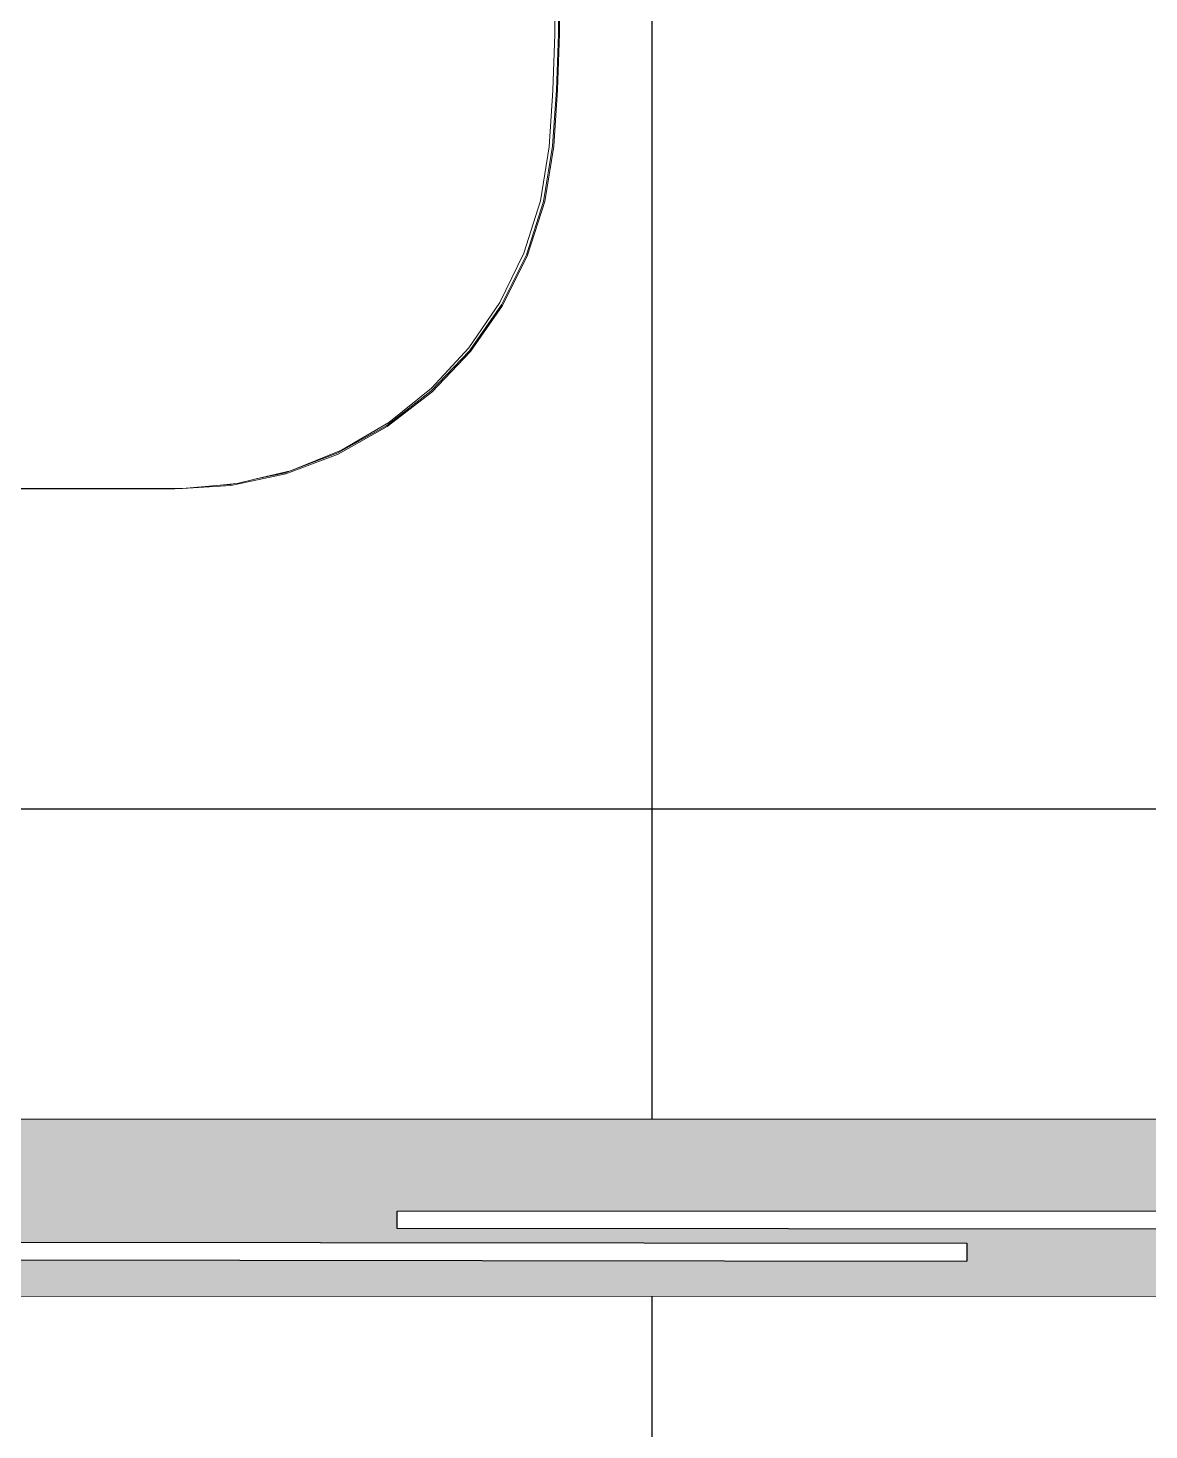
# Model space of a CAD drawing. Header units: centimetres. Extents: x -48696 to 156237, y -5617 to 29024.
# Drawn here: x -13043.5 to -12999.3, y 14388.3 to 14443.6 of the extents above; entities that cross this region are included whole.
import ezdxf

# ---------------------------------------------------------------- set-up
doc = ezdxf.new("R2010")
doc.units = ezdxf.units.CM
for name, color, linetype in [('Hachuria - Moveis', 1, 'Continuous'), ('Piso', 55, 'Continuous'), ('PN010', 1, 'Continuous')]:
    doc.layers.add(name, color=color, linetype=linetype)
for name, color, linetype, lineweight in [('Moveis', 1, 'Continuous', 9), ('Parede Baixa', 5, 'Continuous', 50), ('Pisos', 55, 'Continuous', 5), ('Pisos Externos', 15, 'Continuous', 9)]:
    doc.layers.add(name, color=color, linetype=linetype, lineweight=lineweight)

# ---------------------------------------------------------------- blocks, each defined once
blk = doc.blocks.new('u')
at = {"layer": 'Moveis', "invisible_edges": 3}
for points in [[(12556.061, 3322.426), (12633.549, 3335.554), (12556.095, 3322.404)], [(12556.061, 3322.426), (12633.549, 3335.554), (12556.095, 3322.404)], [(12556.061, 3322.426), (12633.549, 3335.554), (12556.095, 3322.404)], [(12556.061, 3322.426), (12633.549, 3335.554), (12556.095, 3322.404)], [(12556.061, 3322.426), (12633.549, 3335.554), (12556.095, 3322.404)], [(12556.095, 3322.404), (12633.549, 3335.554), (12556.232, 3322.311)], [(12556.095, 3322.404), (12633.549, 3335.554), (12556.232, 3322.311)], [(12556.095, 3322.404), (12633.549, 3335.554), (12556.232, 3322.311)], [(12556.095, 3322.404), (12633.549, 3335.554), (12556.232, 3322.311)], [(12556.095, 3322.404), (12633.549, 3335.554), (12556.232, 3322.311)], [(12556.232, 3322.311), (12633.549, 3335.554), (12556.257, 3322.282)], [(12556.232, 3322.311), (12633.549, 3335.554), (12556.257, 3322.282)], [(12556.232, 3322.311), (12633.549, 3335.554), (12556.257, 3322.282)], [(12556.232, 3322.311), (12633.549, 3335.554), (12556.257, 3322.282)], [(12556.232, 3322.311), (12633.549, 3335.554), (12556.257, 3322.282)], [(12556.257, 3322.282), (12633.549, 3335.554), (12556.359, 3322.193)], [(12556.257, 3322.282), (12633.549, 3335.554), (12556.359, 3322.193)], [(12556.257, 3322.282), (12633.549, 3335.554), (12556.359, 3322.193)], [(12556.257, 3322.282), (12633.549, 3335.554), (12556.359, 3322.193)], [(12556.257, 3322.282), (12633.549, 3335.554), (12556.359, 3322.193)], [(12556.359, 3322.193), (12633.549, 3335.554), (12556.382, 3322.167)], [(12556.359, 3322.193), (12633.549, 3335.554), (12556.382, 3322.167)], [(12556.359, 3322.193), (12633.549, 3335.554), (12556.382, 3322.167)], [(12556.359, 3322.193), (12633.549, 3335.554), (12556.382, 3322.167)], [(12556.359, 3322.193), (12633.549, 3335.554), (12556.382, 3322.167)], [(12556.382, 3322.167), (12633.549, 3335.554), (12556.494, 3322.031)], [(12556.382, 3322.167), (12633.549, 3335.554), (12556.494, 3322.031)], [(12556.382, 3322.167), (12633.549, 3335.554), (12556.494, 3322.031)], [(12556.382, 3322.167), (12633.549, 3335.554), (12556.494, 3322.031)], [(12556.382, 3322.167), (12633.549, 3335.554), (12556.494, 3322.031)], [(12556.494, 3322.031), (12633.549, 3335.554), (12556.593, 3321.876)], [(12556.494, 3322.031), (12633.549, 3335.554), (12556.593, 3321.876)], [(12556.494, 3322.031), (12633.549, 3335.554), (12556.593, 3321.876)], [(12556.494, 3322.031), (12633.549, 3335.554), (12556.593, 3321.876)], [(12556.494, 3322.031), (12633.549, 3335.554), (12556.593, 3321.876)], [(12556.593, 3321.876), (12633.549, 3335.554), (12556.603, 3321.851)], [(12556.593, 3321.876), (12633.549, 3335.554), (12556.603, 3321.851)], [(12556.593, 3321.876), (12633.549, 3335.554), (12556.603, 3321.851)], [(12556.593, 3321.876), (12633.549, 3335.554), (12556.603, 3321.851)], [(12556.593, 3321.876), (12633.549, 3335.554), (12556.603, 3321.851)], [(12556.603, 3321.851), (12633.549, 3335.554), (12556.676, 3321.704)], [(12556.603, 3321.851), (12633.549, 3335.554), (12556.676, 3321.704)], [(12556.603, 3321.851), (12633.549, 3335.554), (12556.676, 3321.704)], [(12556.603, 3321.851), (12633.549, 3335.554), (12556.676, 3321.704)], [(12556.603, 3321.851), (12633.549, 3335.554), (12556.676, 3321.704)], [(12556.676, 3321.704), (12633.549, 3335.554), (12556.684, 3321.683)], [(12556.676, 3321.704), (12633.549, 3335.554), (12556.684, 3321.683)], [(12556.676, 3321.704), (12633.549, 3335.554), (12556.684, 3321.683)], [(12556.676, 3321.704), (12633.549, 3335.554), (12556.684, 3321.683)], [(12556.676, 3321.704), (12633.549, 3335.554), (12556.684, 3321.683)], [(12556.684, 3321.683), (12633.549, 3335.554), (12556.748, 3321.503)], [(12556.684, 3321.683), (12633.549, 3335.554), (12556.748, 3321.503)], [(12556.684, 3321.683), (12633.549, 3335.554), (12556.748, 3321.503)], [(12556.684, 3321.683), (12633.549, 3335.554), (12556.748, 3321.503)], [(12556.684, 3321.683), (12633.549, 3335.554), (12556.748, 3321.503)], [(12556.748, 3321.503), (12633.549, 3335.554), (12556.795, 3321.312)], [(12556.748, 3321.503), (12633.549, 3335.554), (12556.795, 3321.312)], [(12556.748, 3321.503), (12633.549, 3335.554), (12556.795, 3321.312)], [(12556.748, 3321.503), (12633.549, 3335.554), (12556.795, 3321.312)], [(12556.748, 3321.503), (12633.549, 3335.554), (12556.795, 3321.312)], [(12556.795, 3321.312), (12633.549, 3335.554), (12556.824, 3321.114)], [(12556.795, 3321.312), (12633.549, 3335.554), (12556.824, 3321.114)], [(12556.795, 3321.312), (12633.549, 3335.554), (12556.824, 3321.114)], [(12556.795, 3321.312), (12633.549, 3335.554), (12556.824, 3321.114)], [(12556.795, 3321.312), (12633.549, 3335.554), (12556.824, 3321.114)], [(12556.824, 3321.114), (12633.549, 3335.554), (12556.833, 3320.923)], [(12556.824, 3321.114), (12633.549, 3335.554), (12556.833, 3320.923)], [(12556.824, 3321.114), (12633.549, 3335.554), (12556.833, 3320.923)], [(12556.824, 3321.114), (12633.549, 3335.554), (12556.833, 3320.923)], [(12556.824, 3321.114), (12633.549, 3335.554), (12556.833, 3320.923)], [(12556.833, 3320.923), (12633.549, 3335.554), (12556.833, 3308.185)], [(12556.833, 3320.923), (12633.549, 3335.554), (12556.833, 3308.185)], [(12556.833, 3320.923), (12633.549, 3335.554), (12556.833, 3308.185)], [(12556.833, 3320.923), (12633.549, 3335.554), (12556.833, 3308.185)], [(12556.833, 3320.923), (12633.549, 3335.554), (12556.833, 3308.185)]]:
    blk.add_3dface(points, dxfattribs=at)

msp = doc.modelspace()

# ---------------------------------------------------------------- hatches: boundary and pattern name
at = {"layer": 'Piso'}
h = msp.add_hatch(dxfattribs=at)
h.set_pattern_fill('ANSI37', color=256, scale=13.333333, angle=45)
h.set_pattern_definition([(90, (5480.73, -3367.213), (-42.33333, 2e-14), []), (180, (5480.73, -3367.213), (-2e-14, -42.33333), [])])
h.paths.add_polyline_path([(-12937.99445, 14313.57475), (-13087.78039, 14313.52818), (-13087.75893, 14339.12057), (-13086.06218, 14339.03706), (-13086.21793, 14345.88526), (-13083.58652, 14345.88526), (-13076.83896, 14346.39357), (-13076.83896, 14347.52057), (-13048.61262, 14347.52057), (-13048.61262, 14334.9489), (-13017.93074, 14334.9489), (-13017.93074, 14365.69224), (-13048.61262, 14365.69224), (-13048.61262, 14353.12057), (-13076.83896, 14353.12057), (-13076.83896, 14354.24757), (-13080.84877, 14354.24757), (-13083.58652, 14354.75588), (-13086.21793, 14354.75588), (-13086.26036, 14361.5593), (-13087.75238, 14361.56017), (-13087.79683, 14393.54395), (-12937.94779, 14393.57476)])
h.paths.add_polyline_path([(-12937.94371, 14400.57476), (-13087.72964, 14400.54397), (-13087.72964, 14403.52722), (-13083.4999, 14403.52722), (-13083.4999, 14405.32683), (-13082.50635, 14405.62652), (-13082.23122, 14423.36513), (-13084.60047, 14423.40188), (-13085.80529, 14421.30052), (-13084.31367, 14420.4453), (-13083.4999, 14407.79389), (-13087.72541, 14407.79636), (-13087.70718, 14439.04928), (-13084.26459, 14439.04928), (-13084.26459, 14440.89998), (-13082.40115, 14440.89998), (-13082.40115, 14442.80677), (-13080.36586, 14442.80677), (-13080.36586, 14425.43759), (-13021.14763, 14426.13282), (-13021.14763, 14446.86308), (-13023.69233, 14463.57722), (-13041.17218, 14467.13162), (-13080.36586, 14464.44261), (-13080.36586, 14447.07343), (-13082.5025, 14447.07343), (-13082.5025, 14448.97043), (-13084.42469, 14449.19548), (-13084.51767, 14450.72475), (-13087.70037, 14450.72475), (-13087.68078, 14465.72113), (-13086.67623, 14465.11919), (-13085.24137, 14465.11919), (-13085.53098, 14466.6844), (-13082.71596, 14466.67068), (-13082.72939, 14463.91475), (-13081.33711, 14464.11318), (-13081.10084, 14466.51247), (-13080.67037, 14466.65959), (-13080.11105, 14470.90493), (-13077.61769, 14471.48413), (-13077.61769, 14476.85671), (-13077.61769, 14477.85959), (-13037.68454, 14477.85959), (-13037.64154, 14551.58544), (-13032.33398, 14551.58544), (-13032.33398, 14556.58544), (-12950.33295, 14556.77376), (-12950.32565, 14553.59765), (-12953.32565, 14553.59076), (-12953.15915, 14481.09095), (-12956.65914, 14481.08291), (-12956.6063, 14484.36317), (-12962.3686, 14483.8856), (-12962.3686, 14477.61076), (-12956.94332, 14474.61595), (-12956.29042, 14478.58375), (-12953.1534, 14478.58375), (-12953.14423, 14474.59097), (-12950.14423, 14474.59786), (-12950.15342, 14478.59785), (-12946.65343, 14478.60588), (-12946.64621, 14475.46396), (-12942.64466, 14475.46396), (-12941.08587, 14478.07029), (-12941.08587, 14481.72332), (-12942.7351, 14484.28189), (-12947.08174, 14484.28189), (-12946.65917, 14481.10588), (-12950.15916, 14481.09784), (-12950.32106, 14551.59765), (-12940.32108, 14551.59971), (-12940.32149, 14553.59702), (-12937.85446, 14553.60538)])
at = {"layer": 'Pisos Externos'}
h = msp.add_hatch(dxfattribs=at)
h.set_pattern_fill('AR-SAND', color=256, scale=0.05, angle=135)
h.set_pattern_definition([(172.5, (2772.1942, 2662.283), (-1.67376745, -1.78690674), [0, -1.9304, 0, -2.159, 0, -2.06375]), (142.5, (2772.1942, 2662.283), (-4.12366426, -0.94505464), [0, -1.0414, 0, -1.7399, 0, -0.66675]), (102.5, (2773.2988, 2661.1784), (-2.80166156, 2.79149913), [0, -0.635, 0, -2.286, 0, -2.9845]), (92.5, (2773.2988, 2661.1784), (-3.4877539, 1.91140555), [0, -0.3175, 0, -1.4986, 0, -1.7145])])
h.paths.add_polyline_path([(-12937.94371, 14400.57476), (-13087.72964, 14400.54397), (-13087.7318, 14396.84082), (-13087.40702, 14396.84064), (-13087.40749, 14396.04067), (-13085.97394, 14396.03983), (-13085.97377, 14396.33307), (-13085.88027, 14396.33301), (-13085.76287, 14396.33294), (-13085.70363, 14396.33291), (-13085.58456, 14396.33284), (-13085.4781, 14396.33278), (-13085.44514, 14396.33276), (-13085.4335, 14396.33275), (-13085.43367, 14396.03952), (-13083.57997, 14396.03844), (-13083.5798, 14396.33167), (-13083.56815, 14396.33166), (-13083.53519, 14396.33164), (-13083.4863, 14396.33162), (-13083.36889, 14396.33155), (-13083.30966, 14396.33151), (-13083.19059, 14396.33144), (-13083.08413, 14396.33138), (-13083.05117, 14396.33136), (-13083.03952, 14396.33136), (-13083.03969, 14396.03812), (-13081.51435, 14396.03723), (-13081.51452, 14395.744), (-13006.48296, 14395.65647), (-13006.48378, 14394.95281), (-13081.51493, 14395.04034), (-13082.71192, 14395.04104), (-13082.71209, 14394.7477), (-13082.73248, 14394.74772), (-13082.88738, 14394.74781), (-13083.01134, 14394.74788), (-13083.15568, 14394.74796), (-13083.31058, 14394.74805), (-13083.46549, 14394.74814), (-13083.60983, 14394.74823), (-13083.73378, 14394.7483), (-13083.82889, 14394.74836), (-13083.88868, 14394.74839), (-13083.90908, 14394.7484), (-13083.90891, 14395.04173), (-13085.10589, 14395.04243), (-13085.10606, 14394.7491), (-13085.18625, 14394.74915), (-13085.28136, 14394.7492), (-13085.40531, 14394.74927), (-13085.54966, 14394.74936), (-13085.70456, 14394.74945), (-13085.85946, 14394.74954), (-13086.0038, 14394.74962), (-13086.12776, 14394.7497), (-13086.22287, 14394.74975), (-13086.28266, 14394.74979), (-13086.30305, 14394.7498), (-13086.30288, 14395.04313), (-13087.73285, 14395.04397), (-13087.73372, 14393.54396), (-12937.94779, 14393.57476)])
h.paths.add_polyline_path([(-12951.64483, 14396.88694), (-12951.64444, 14397.54896), (-12951.64366, 14398.8823), (-12950.977, 14398.88191), (-12950.97777, 14397.54857), (-12950.97816, 14396.88664), (-12947.70144, 14396.88512), (-12947.70229, 14396.15155), (-12950.97859, 14396.15537), (-12950.97896, 14395.51149), (-12950.97974, 14394.17815), (-12951.64641, 14394.17854), (-12951.64563, 14395.51188), (-12951.64525, 14396.15615), (-13028.98229, 14396.24636), (-13028.9815, 14396.9227)], flags=16)

# ---------------------------------------------------------------- linework, layer by layer
at = {"layer": 'Hachuria - Moveis'}
for p, q in [((-12947.70144, 14396.88512), (-13028.96603, 14396.92269)), ((-13081.51452, 14395.744), (-13006.48296, 14395.65647)), ((-12947.70229, 14396.15155), (-13028.96682, 14396.24634)), ((-13006.48296, 14395.65647), (-13006.48378, 14394.95281)), ((-13081.51493, 14395.04034), (-13006.48378, 14394.95281))]:
    msp.add_line(p, q, dxfattribs=at)
at = {"layer": 'Moveis'}
for p, q in [((-13022.7485, 14443.38565), (-13022.7485, 14446.44492)), ((-13022.6089, 14446.46974), (-13022.6089, 14443.41046)), ((-13022.56204, 14443.40966), (-13022.55253, 14444.52163)), ((-13022.8245, 14441.16462), (-13022.7485, 14443.38565)), ((-13022.6089, 14443.41046), (-13022.6849, 14441.18943)), ((-13022.63809, 14441.18703), (-13022.56204, 14443.40966)), ((-13022.8245, 14441.16462), (-13022.97642, 14438.94748)), ((-13022.6849, 14441.18943), (-13022.83682, 14438.9723)), ((-13022.79012, 14438.96829), (-13022.63809, 14441.18703)), ((-13023.31948, 14436.80842), (-13022.97642, 14438.94748)), ((-13023.19023, 14436.78979), (-13022.83682, 14438.9723)), ((-13023.14465, 14436.77888), (-13022.79012, 14438.96829)), ((-13023.31948, 14436.80842), (-13023.97217, 14434.74268)), ((-13023.19023, 14436.78979), (-13023.86592, 14434.68463)), ((-13023.82246, 14434.66706), (-13023.14465, 14436.77888)), ((-13023.97217, 14434.74268), (-13024.92043, 14432.79484)), ((-13024.84869, 14432.70412), (-13023.86592, 14434.68463)), ((-13024.80833, 14432.68029), (-13023.82246, 14434.66706)), ((-13026.14378, 14431.00691), (-13024.92043, 14432.79484)), ((-13026.11647, 14430.89277), (-13024.84869, 14432.70412)), ((-13026.0801, 14430.8632), (-13024.80833, 14432.68029)), ((-13026.11647, 14430.89277), (-13027.64076, 14429.29127)), ((-13026.14378, 14431.00691), (-13027.61585, 14429.41747)), ((-13027.6092, 14429.25663), (-13026.0801, 14430.8632)), ((-13029.38732, 14427.93562), (-13027.64076, 14429.29127)), ((-13029.36126, 14427.89667), (-13027.6092, 14429.25663)), ((-13029.30486, 14428.06082), (-13027.61585, 14429.41747)), ((-13029.38732, 14427.93562), (-13031.3169, 14426.85628)), ((-13031.29692, 14426.81388), (-13029.36126, 14427.89667)), ((-13029.30486, 14428.06082), (-13031.17439, 14426.96621)), ((-13033.37269, 14426.0326), (-13031.29692, 14426.81388)), ((-13031.17439, 14426.96621), (-13033.18409, 14426.15727)), ((-13033.18409, 14426.15727), (-13031.3169, 14426.85628)), ((-13034.54099, 14425.83144), (-13033.18409, 14426.15727)), ((-13033.38614, 14426.0775), (-13033.18409, 14426.15727)), ((-13035.45397, 14425.63692), (-13035.95449, 14425.59244)), ((-13035.54854, 14425.61677), (-13035.95449, 14425.59244)), ((-13035.54854, 14425.61677), (-13035.45397, 14425.63692)), ((-13035.54192, 14425.57037), (-13033.37269, 14426.0326)), ((-13035.29061, 14425.65144), (-13035.45397, 14425.63692)), ((-13035.29061, 14425.65144), (-13034.54099, 14425.83144)), ((-13034.54099, 14425.83144), (-13033.38614, 14426.0775)), ((-13037.75587, 14425.43759), (-13080.36586, 14425.43759)), ((-13037.4485, 14425.45965), (-13071.20254, 14425.45965)), ((-13037.75587, 14425.43759), (-13037.4485, 14425.45965)), ((-13035.95449, 14425.59244), (-13037.4485, 14425.45965)), ((-13037.4485, 14425.45965), (-13035.54192, 14425.57037))]:
    msp.add_line(p, q, dxfattribs=at)
for points, invisible_edges in [([(-13037.4485, 14464.37093), (-13037.4485, 14464.37093), (-13071.4512, 14425.64551), (-13071.5845, 14464.37093)], 6), ([(-13037.4485, 14425.45965), (-13037.4485, 14425.45965), (-13071.20254, 14425.45965), (-13037.4485, 14464.37093)], 13), ([(-13035.29061, 14464.17913), (-13035.29061, 14464.17913), (-13037.4485, 14425.45965), (-13037.4485, 14464.37093)], 6), ([(-13035.95449, 14425.59244), (-13035.95449, 14425.59244), (-13037.4485, 14425.45965), (-13035.29061, 14464.17913)], 13), ([(-13035.45397, 14425.63692), (-13035.45397, 14425.63692), (-13035.95449, 14425.59244), (-13035.29061, 14464.17913)], 13), ([(-13035.29061, 14425.65144), (-13035.29061, 14425.65144), (-13035.45397, 14425.63692), (-13035.29061, 14464.17913)], 13), ([(-13033.18409, 14463.67331), (-13033.18409, 14463.67331), (-13035.29061, 14425.65144), (-13035.29061, 14464.17913)], 6), ([(-13034.54099, 14425.83144), (-13034.54099, 14425.83144), (-13035.29061, 14425.65144), (-13033.18409, 14463.67331)], 13), ([(-13033.18409, 14426.15727), (-13033.18409, 14426.15727), (-13034.54099, 14425.83144), (-13033.18409, 14463.67331)], 13), ([(-13031.17439, 14462.86436), (-13031.17439, 14462.86436), (-13033.18409, 14426.15727), (-13033.18409, 14463.67331)], 6), ([(-13031.17439, 14426.96621), (-13031.17439, 14426.96621), (-13033.18409, 14426.15727), (-13031.17439, 14462.86436)], 13), ([(-13029.30486, 14461.76976), (-13029.30486, 14461.76976), (-13031.17439, 14426.96621), (-13031.17439, 14462.86436)], 6), ([(-13029.30486, 14428.06082), (-13029.30486, 14428.06082), (-13031.17439, 14426.96621), (-13029.30486, 14461.76976)], 13), ([(-13027.61585, 14460.4131), (-13027.61585, 14460.4131), (-13029.30486, 14428.06082), (-13029.30486, 14461.76976)], 6), ([(-13027.61585, 14429.41747), (-13027.61585, 14429.41747), (-13029.30486, 14428.06082), (-13027.61585, 14460.4131)], 13), ([(-13026.14378, 14458.82366), (-13026.14378, 14458.82366), (-13027.61585, 14429.41747), (-13027.61585, 14460.4131)], 6), ([(-13026.14378, 14431.00691), (-13026.14378, 14431.00691), (-13027.61585, 14429.41747), (-13026.14378, 14458.82366)], 13), ([(-13024.92043, 14457.03574), (-13024.92043, 14457.03574), (-13026.14378, 14431.00691), (-13026.14378, 14458.82366)], 6), ([(-13024.92043, 14432.79484), (-13024.92043, 14432.79484), (-13026.14378, 14431.00691), (-13024.92043, 14457.03574)], 13), ([(-13023.97217, 14455.08789), (-13023.97217, 14455.08789), (-13024.92043, 14432.79484), (-13024.92043, 14457.03574)], 6), ([(-13023.97217, 14434.74268), (-13023.97217, 14434.74268), (-13024.92043, 14432.79484), (-13023.97217, 14455.08789)], 13), ([(-13023.31948, 14453.02216), (-13023.31948, 14453.02216), (-13023.97217, 14434.74268), (-13023.97217, 14455.08789)], 6), ([(-13023.31948, 14436.80842), (-13023.31948, 14436.80842), (-13023.97217, 14434.74268), (-13023.31948, 14453.02216)], 13), ([(-13022.97642, 14450.88309), (-13022.97642, 14450.88309), (-13023.31948, 14436.80842), (-13023.31948, 14453.02216)], 6), ([(-13022.97642, 14438.94748), (-13022.97642, 14438.94748), (-13023.31948, 14436.80842), (-13022.97642, 14450.88309)], 13), ([(-13022.8245, 14448.66596), (-13022.8245, 14448.66596), (-13022.97642, 14438.94748), (-13022.97642, 14450.88309)], 6), ([(-13022.8245, 14441.16462), (-13022.8245, 14441.16462), (-13022.97642, 14438.94748), (-13022.8245, 14448.66596)], 13), ([(-13022.7485, 14443.38565), (-13022.7485, 14443.38565), (-13022.8245, 14441.16462), (-13022.8245, 14448.66596)], 13), ([(-13022.7485, 14446.44492), (-13022.7485, 14446.44492), (-13022.7485, 14443.38565), (-13022.8245, 14448.66596)], 4), ([(-13022.6089, 14446.46974), (-13022.6089, 14446.46974), (-13022.6849, 14441.18943), (-13022.6849, 14448.69077)], 6), ([(-13022.7485, 14446.44492), (-13022.7485, 14446.44492), (-13022.6849, 14441.18943), (-13022.7485, 14443.38565)], 6), ([(-13022.6089, 14443.41046), (-13022.6089, 14443.41046), (-13022.6849, 14441.18943), (-13022.6089, 14446.46974)], 4), ([(-13022.6089, 14443.41046), (-13022.6089, 14443.41046), (-13022.6089, 14446.46974), (-13022.56204, 14446.47054)], 13), ([(-13022.55253, 14444.52163), (-13022.55253, 14444.52163), (-13022.56204, 14443.40966), (-13022.56204, 14446.47054)], 4), ([(-13022.55253, 14444.52163), (-13022.55253, 14444.52163), (-13000.79253, 14390.95857), (-13022.56204, 14443.40966)], 6), ([(-13022.55253, 14444.52163), (-13022.55253, 14444.52163), (-13000.79253, 14390.95857), (-13022.56204, 14443.40966)], 6), ([(-13022.55253, 14444.52163), (-13022.55253, 14444.52163), (-13000.79253, 14390.95857), (-13022.56204, 14443.40966)], 6), ([(-13022.55253, 14444.52163), (-13022.55253, 14444.52163), (-13000.79253, 14390.95857), (-13022.56204, 14443.40966)], 6), ([(-13022.55253, 14444.52163), (-13022.55253, 14444.52163), (-13000.79253, 14390.95857), (-13022.56204, 14443.40966)], 6), ([(-13022.7485, 14443.38565), (-13022.7485, 14443.38565), (-13022.6849, 14441.18943), (-13022.8245, 14441.16462)], 6), ([(-13022.6089, 14443.41046), (-13022.6089, 14443.41046), (-13022.63809, 14441.18703), (-13022.6849, 14441.18943)], 6), ([(-13022.56204, 14443.40966), (-13022.56204, 14443.40966), (-13022.63809, 14441.18703), (-13022.6089, 14443.41046)], 13), ([(-13022.56204, 14443.40966), (-13022.56204, 14443.40966), (-13000.79253, 14390.95857), (-13022.63809, 14441.18703)], 6), ([(-13022.56204, 14443.40966), (-13022.56204, 14443.40966), (-13000.79253, 14390.95857), (-13022.63809, 14441.18703)], 6), ([(-13022.56204, 14443.40966), (-13022.56204, 14443.40966), (-13000.79253, 14390.95857), (-13022.63809, 14441.18703)], 6), ([(-13022.56204, 14443.40966), (-13022.56204, 14443.40966), (-13000.79253, 14390.95857), (-13022.63809, 14441.18703)], 6), ([(-13022.56204, 14443.40966), (-13022.56204, 14443.40966), (-13000.79253, 14390.95857), (-13022.63809, 14441.18703)], 6), ([(-13022.8245, 14441.16462), (-13022.8245, 14441.16462), (-13022.83682, 14438.9723), (-13022.97642, 14438.94748)], 6), ([(-13022.6849, 14441.18943), (-13022.6849, 14441.18943), (-13022.79012, 14438.96829), (-13022.83682, 14438.9723)], 6), ([(-13022.6849, 14441.18943), (-13022.6849, 14441.18943), (-13022.83682, 14438.9723), (-13022.8245, 14441.16462)], 13), ([(-13022.63809, 14441.18703), (-13022.63809, 14441.18703), (-13022.79012, 14438.96829), (-13022.6849, 14441.18943)], 13), ([(-13022.63809, 14441.18703), (-13022.63809, 14441.18703), (-13000.79253, 14390.95857), (-13022.79012, 14438.96829)], 6), ([(-13022.63809, 14441.18703), (-13022.63809, 14441.18703), (-13000.79253, 14390.95857), (-13022.79012, 14438.96829)], 6), ([(-13022.63809, 14441.18703), (-13022.63809, 14441.18703), (-13000.79253, 14390.95857), (-13022.79012, 14438.96829)], 6), ([(-13022.63809, 14441.18703), (-13022.63809, 14441.18703), (-13000.79253, 14390.95857), (-13022.79012, 14438.96829)], 6), ([(-13022.63809, 14441.18703), (-13022.63809, 14441.18703), (-13000.79253, 14390.95857), (-13022.79012, 14438.96829)], 6), ([(-13022.97642, 14438.94748), (-13022.97642, 14438.94748), (-13023.19023, 14436.78979), (-13023.31948, 14436.80842)], 6), ([(-13022.83682, 14438.9723), (-13022.83682, 14438.9723), (-13023.14465, 14436.77888), (-13023.19023, 14436.78979)], 6), ([(-13022.83682, 14438.9723), (-13022.83682, 14438.9723), (-13023.19023, 14436.78979), (-13022.97642, 14438.94748)], 13), ([(-13022.79012, 14438.96829), (-13022.79012, 14438.96829), (-13023.14465, 14436.77888), (-13022.83682, 14438.9723)], 13), ([(-13022.79012, 14438.96829), (-13022.79012, 14438.96829), (-13000.79253, 14390.95857), (-13023.14465, 14436.77888)], 6), ([(-13022.79012, 14438.96829), (-13022.79012, 14438.96829), (-13000.79253, 14390.95857), (-13023.14465, 14436.77888)], 6), ([(-13022.79012, 14438.96829), (-13022.79012, 14438.96829), (-13000.79253, 14390.95857), (-13023.14465, 14436.77888)], 6), ([(-13022.79012, 14438.96829), (-13022.79012, 14438.96829), (-13000.79253, 14390.95857), (-13023.14465, 14436.77888)], 6), ([(-13022.79012, 14438.96829), (-13022.79012, 14438.96829), (-13000.79253, 14390.95857), (-13023.14465, 14436.77888)], 6), ([(-13023.31948, 14436.80842), (-13023.31948, 14436.80842), (-13023.86592, 14434.68463), (-13023.97217, 14434.74268)], 6), ([(-13023.19023, 14436.78979), (-13023.19023, 14436.78979), (-13023.86592, 14434.68463), (-13023.31948, 14436.80842)], 13), ([(-13023.19023, 14436.78979), (-13023.19023, 14436.78979), (-13023.82246, 14434.66706), (-13023.86592, 14434.68463)], 6), ([(-13023.14465, 14436.77888), (-13023.14465, 14436.77888), (-13023.82246, 14434.66706), (-13023.19023, 14436.78979)], 13), ([(-13023.14465, 14436.77888), (-13023.14465, 14436.77888), (-13000.79253, 14390.95857), (-13023.82246, 14434.66706)], 6), ([(-13023.14465, 14436.77888), (-13023.14465, 14436.77888), (-13000.79253, 14390.95857), (-13023.82246, 14434.66706)], 6), ([(-13023.14465, 14436.77888), (-13023.14465, 14436.77888), (-13000.79253, 14390.95857), (-13023.82246, 14434.66706)], 6), ([(-13023.14465, 14436.77888), (-13023.14465, 14436.77888), (-13000.79253, 14390.95857), (-13023.82246, 14434.66706)], 6), ([(-13023.14465, 14436.77888), (-13023.14465, 14436.77888), (-13000.79253, 14390.95857), (-13023.82246, 14434.66706)], 6), ([(-13023.97217, 14434.74268), (-13023.97217, 14434.74268), (-13024.84869, 14432.70412), (-13024.92043, 14432.79484)], 6), ([(-13023.86592, 14434.68463), (-13023.86592, 14434.68463), (-13024.84869, 14432.70412), (-13023.97217, 14434.74268)], 13), ([(-13023.86592, 14434.68463), (-13023.86592, 14434.68463), (-13024.80833, 14432.68029), (-13024.84869, 14432.70412)], 6), ([(-13023.82246, 14434.66706), (-13023.82246, 14434.66706), (-13024.80833, 14432.68029), (-13023.86592, 14434.68463)], 13), ([(-13023.82246, 14434.66706), (-13023.82246, 14434.66706), (-13000.79253, 14390.95857), (-13024.80833, 14432.68029)], 6), ([(-13023.82246, 14434.66706), (-13023.82246, 14434.66706), (-13000.79253, 14390.95857), (-13024.80833, 14432.68029)], 6), ([(-13023.82246, 14434.66706), (-13023.82246, 14434.66706), (-13000.79253, 14390.95857), (-13024.80833, 14432.68029)], 6), ([(-13023.82246, 14434.66706), (-13023.82246, 14434.66706), (-13000.79253, 14390.95857), (-13024.80833, 14432.68029)], 6), ([(-13023.82246, 14434.66706), (-13023.82246, 14434.66706), (-13000.79253, 14390.95857), (-13024.80833, 14432.68029)], 6), ([(-13024.92043, 14432.79484), (-13024.92043, 14432.79484), (-13026.11647, 14430.89277), (-13026.14378, 14431.00691)], 6), ([(-13024.84869, 14432.70412), (-13024.84869, 14432.70412), (-13026.11647, 14430.89277), (-13024.92043, 14432.79484)], 13), ([(-13024.84869, 14432.70412), (-13024.84869, 14432.70412), (-13026.0801, 14430.8632), (-13026.11647, 14430.89277)], 6), ([(-13024.80833, 14432.68029), (-13024.80833, 14432.68029), (-13026.0801, 14430.8632), (-13024.84869, 14432.70412)], 13), ([(-13024.80833, 14432.68029), (-13024.80833, 14432.68029), (-13000.79253, 14390.95857), (-13026.0801, 14430.8632)], 6), ([(-13024.80833, 14432.68029), (-13024.80833, 14432.68029), (-13000.79253, 14390.95857), (-13026.0801, 14430.8632)], 6), ([(-13024.80833, 14432.68029), (-13024.80833, 14432.68029), (-13000.79253, 14390.95857), (-13026.0801, 14430.8632)], 6), ([(-13024.80833, 14432.68029), (-13024.80833, 14432.68029), (-13000.79253, 14390.95857), (-13026.0801, 14430.8632)], 6), ([(-13024.80833, 14432.68029), (-13024.80833, 14432.68029), (-13000.79253, 14390.95857), (-13026.0801, 14430.8632)], 6), ([(-13026.11647, 14430.89277), (-13026.11647, 14430.89277), (-13027.6092, 14429.25663), (-13027.64076, 14429.29127)], 6), ([(-13026.11647, 14430.89277), (-13026.11647, 14430.89277), (-13027.64076, 14429.29127), (-13027.61585, 14429.41747)], 13), ([(-13026.14378, 14431.00691), (-13026.14378, 14431.00691), (-13026.11647, 14430.89277), (-13027.61585, 14429.41747)], 6), ([(-13026.0801, 14430.8632), (-13026.0801, 14430.8632), (-13027.6092, 14429.25663), (-13026.11647, 14430.89277)], 13), ([(-13026.0801, 14430.8632), (-13026.0801, 14430.8632), (-13000.79253, 14390.95857), (-13027.6092, 14429.25663)], 6), ([(-13026.0801, 14430.8632), (-13026.0801, 14430.8632), (-13000.79253, 14390.95857), (-13027.6092, 14429.25663)], 6), ([(-13026.0801, 14430.8632), (-13026.0801, 14430.8632), (-13000.79253, 14390.95857), (-13027.6092, 14429.25663)], 6), ([(-13026.0801, 14430.8632), (-13026.0801, 14430.8632), (-13000.79253, 14390.95857), (-13027.6092, 14429.25663)], 6), ([(-13026.0801, 14430.8632), (-13026.0801, 14430.8632), (-13000.79253, 14390.95857), (-13027.6092, 14429.25663)], 6), ([(-13027.64076, 14429.29127), (-13027.64076, 14429.29127), (-13029.36126, 14427.89667), (-13029.38732, 14427.93562)], 6), ([(-13027.64076, 14429.29127), (-13027.64076, 14429.29127), (-13029.38732, 14427.93562), (-13029.30486, 14428.06082)], 13), ([(-13027.6092, 14429.25663), (-13027.6092, 14429.25663), (-13029.36126, 14427.89667), (-13027.64076, 14429.29127)], 13), ([(-13027.6092, 14429.25663), (-13027.6092, 14429.25663), (-13000.79253, 14390.95857), (-13029.36126, 14427.89667)], 6), ([(-13027.6092, 14429.25663), (-13027.6092, 14429.25663), (-13000.79253, 14390.95857), (-13029.36126, 14427.89667)], 6), ([(-13027.6092, 14429.25663), (-13027.6092, 14429.25663), (-13000.79253, 14390.95857), (-13029.36126, 14427.89667)], 6), ([(-13027.6092, 14429.25663), (-13027.6092, 14429.25663), (-13000.79253, 14390.95857), (-13029.36126, 14427.89667)], 6), ([(-13027.6092, 14429.25663), (-13027.6092, 14429.25663), (-13000.79253, 14390.95857), (-13029.36126, 14427.89667)], 6), ([(-13027.61585, 14429.41747), (-13027.61585, 14429.41747), (-13027.64076, 14429.29127), (-13029.30486, 14428.06082)], 6), ([(-13029.38732, 14427.93562), (-13029.38732, 14427.93562), (-13031.29692, 14426.81388), (-13031.3169, 14426.85628)], 6), ([(-13029.38732, 14427.93562), (-13029.38732, 14427.93562), (-13031.3169, 14426.85628), (-13031.17439, 14426.96621)], 13), ([(-13029.36126, 14427.89667), (-13029.36126, 14427.89667), (-13031.29692, 14426.81388), (-13029.38732, 14427.93562)], 13), ([(-13029.36126, 14427.89667), (-13029.36126, 14427.89667), (-13000.79253, 14390.95857), (-13031.29692, 14426.81388)], 6), ([(-13029.36126, 14427.89667), (-13029.36126, 14427.89667), (-13000.79253, 14390.95857), (-13031.29692, 14426.81388)], 6), ([(-13029.36126, 14427.89667), (-13029.36126, 14427.89667), (-13000.79253, 14390.95857), (-13031.29692, 14426.81388)], 6), ([(-13029.36126, 14427.89667), (-13029.36126, 14427.89667), (-13000.79253, 14390.95857), (-13031.29692, 14426.81388)], 6), ([(-13029.36126, 14427.89667), (-13029.36126, 14427.89667), (-13000.79253, 14390.95857), (-13031.29692, 14426.81388)], 6), ([(-13029.30486, 14428.06082), (-13029.30486, 14428.06082), (-13029.38732, 14427.93562), (-13031.17439, 14426.96621)], 6), ([(-13031.29692, 14426.81388), (-13031.29692, 14426.81388), (-13000.79253, 14390.95857), (-13033.37269, 14426.0326)], 6), ([(-13031.29692, 14426.81388), (-13031.29692, 14426.81388), (-13000.79253, 14390.95857), (-13033.37269, 14426.0326)], 6), ([(-13031.29692, 14426.81388), (-13031.29692, 14426.81388), (-13000.79253, 14390.95857), (-13033.37269, 14426.0326)], 6), ([(-13031.29692, 14426.81388), (-13031.29692, 14426.81388), (-13000.79253, 14390.95857), (-13033.37269, 14426.0326)], 6), ([(-13031.29692, 14426.81388), (-13031.29692, 14426.81388), (-13033.37269, 14426.0326), (-13033.18409, 14426.15727)], 13), ([(-13031.29692, 14426.81388), (-13031.29692, 14426.81388), (-13000.79253, 14390.95857), (-13033.37269, 14426.0326)], 6), ([(-13033.18409, 14426.15727), (-13033.18409, 14426.15727), (-13031.17439, 14426.96621), (-13031.3169, 14426.85628)], 4), ([(-13031.3169, 14426.85628), (-13031.3169, 14426.85628), (-13031.29692, 14426.81388), (-13033.18409, 14426.15727)], 6), ([(-13033.18409, 14426.15727), (-13033.18409, 14426.15727), (-13033.37269, 14426.0326), (-13033.38614, 14426.0775)], 6), ([(-13035.54854, 14425.61677), (-13035.54854, 14425.61677), (-13035.54192, 14425.57037), (-13035.95449, 14425.59244)], 6), ([(-13035.45397, 14425.63692), (-13035.45397, 14425.63692), (-13035.54192, 14425.57037), (-13035.54854, 14425.61677)], 6), ([(-13033.37269, 14426.0326), (-13033.37269, 14426.0326), (-13000.79253, 14390.95857), (-13035.54192, 14425.57037)], 6), ([(-13033.37269, 14426.0326), (-13033.37269, 14426.0326), (-13000.79253, 14390.95857), (-13035.54192, 14425.57037)], 6), ([(-13033.37269, 14426.0326), (-13033.37269, 14426.0326), (-13000.79253, 14390.95857), (-13035.54192, 14425.57037)], 6), ([(-13033.37269, 14426.0326), (-13033.37269, 14426.0326), (-13000.79253, 14390.95857), (-13035.54192, 14425.57037)], 6), ([(-13033.37269, 14426.0326), (-13033.37269, 14426.0326), (-13035.54192, 14425.57037), (-13035.29061, 14425.65144)], 13), ([(-13033.37269, 14426.0326), (-13033.37269, 14426.0326), (-13000.79253, 14390.95857), (-13035.54192, 14425.57037)], 6), ([(-13035.29061, 14425.65144), (-13035.29061, 14425.65144), (-13035.54192, 14425.57037), (-13035.45397, 14425.63692)], 6), ([(-13034.54099, 14425.83144), (-13034.54099, 14425.83144), (-13033.37269, 14426.0326), (-13035.29061, 14425.65144)], 6), ([(-13033.38614, 14426.0775), (-13033.38614, 14426.0775), (-13033.37269, 14426.0326), (-13034.54099, 14425.83144)], 6), ([(-13037.75587, 14425.43759), (-13037.75587, 14425.43759), (-13080.36586, 14425.43759), (-13071.20254, 14425.45965)], 13), ([(-13037.75587, 14425.43759), (-13037.75587, 14425.43759), (-13000.79253, 14390.95857), (-13080.36586, 14425.43759)], 6), ([(-13037.75587, 14425.43759), (-13037.75587, 14425.43759), (-13000.79253, 14390.95857), (-13080.36586, 14425.43759)], 6), ([(-13037.75587, 14425.43759), (-13037.75587, 14425.43759), (-13000.79253, 14390.95857), (-13080.36586, 14425.43759)], 6), ([(-13037.75587, 14425.43759), (-13037.75587, 14425.43759), (-13000.79253, 14390.95857), (-13080.36586, 14425.43759)], 6), ([(-13037.75587, 14425.43759), (-13037.75587, 14425.43759), (-13000.79253, 14390.95857), (-13080.36586, 14425.43759)], 6), ([(-13037.4485, 14425.45965), (-13037.4485, 14425.45965), (-13037.75587, 14425.43759), (-13071.20254, 14425.45965)], 4), ([(-13037.4485, 14425.45965), (-13037.4485, 14425.45965), (-13000.79253, 14390.95857), (-13037.75587, 14425.43759)], 6), ([(-13037.4485, 14425.45965), (-13037.4485, 14425.45965), (-13000.79253, 14390.95857), (-13037.75587, 14425.43759)], 6), ([(-13037.4485, 14425.45965), (-13037.4485, 14425.45965), (-13000.79253, 14390.95857), (-13037.75587, 14425.43759)], 6), ([(-13037.4485, 14425.45965), (-13037.4485, 14425.45965), (-13000.79253, 14390.95857), (-13037.75587, 14425.43759)], 6), ([(-13037.4485, 14425.45965), (-13037.4485, 14425.45965), (-13000.79253, 14390.95857), (-13037.75587, 14425.43759)], 6), ([(-13037.4485, 14425.45965), (-13037.4485, 14425.45965), (-13035.95449, 14425.59244), (-13035.54192, 14425.57037)], 4), ([(-13035.54192, 14425.57037), (-13035.54192, 14425.57037), (-13000.79253, 14390.95857), (-13037.4485, 14425.45965)], 6), ([(-13035.54192, 14425.57037), (-13035.54192, 14425.57037), (-13000.79253, 14390.95857), (-13037.4485, 14425.45965)], 6), ([(-13035.54192, 14425.57037), (-13035.54192, 14425.57037), (-13000.79253, 14390.95857), (-13037.4485, 14425.45965)], 6), ([(-13035.54192, 14425.57037), (-13035.54192, 14425.57037), (-13000.79253, 14390.95857), (-13037.4485, 14425.45965)], 6), ([(-13035.54192, 14425.57037), (-13035.54192, 14425.57037), (-13000.79253, 14390.95857), (-13037.4485, 14425.45965)], 6)]:
    msp.add_3dface(points, dxfattribs=dict(at, invisible_edges=invisible_edges))
msp.add_3dface([(-13033.38614, 14426.0775), (-13033.38614, 14426.0775), (-13034.54099, 14425.83144), (-13033.18409, 14426.15727)], dxfattribs=at)
at = {"layer": 'Pisos'}
for p, q in [((-13087.79827, 14400.54395), (-12937.94371, 14400.57476)), ((-13087.79683, 14393.54395), (-12937.94779, 14393.57476))]:
    msp.add_line(p, q, dxfattribs=at)
at = {"layer": 'PN010'}
msp.add_line((-13028.9815, 14396.9227), (-13028.98229, 14396.24635), dxfattribs=at)

# ---------------------------------------------------------------- block references
at = {"layer": 'Parede Baixa', "xscale": -1.066666666666667, "yscale": 1.066666666666667, "zscale": 1.066666666666667, "rotation": 180}
msp.add_blockref('u', (-26476.58007, 17949.30629), dxfattribs=at)

doc.saveas('drawing.dxf')
